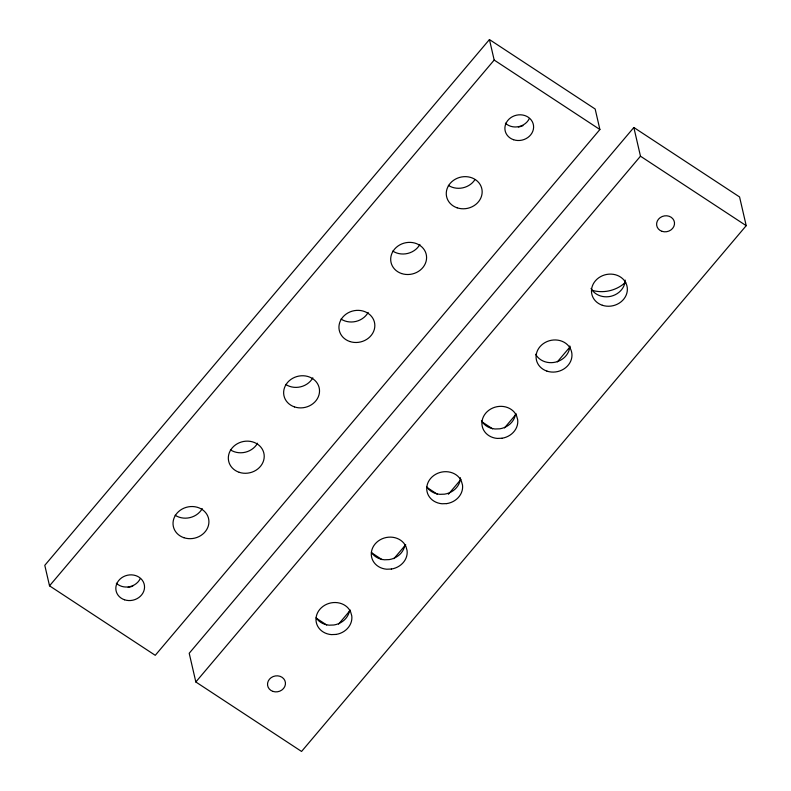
<?xml version="1.0" encoding="UTF-8"?>
<svg xmlns="http://www.w3.org/2000/svg" width="791" height="791" viewBox="0 0 791 791"><rect width="100%" height="100%" fill="white"/><g stroke="black" fill="none" stroke-linecap="round" stroke-linejoin="round"><path stroke-width="1.19" d="M489.441 39.55L44.79 565.328L49.526 585.834L155.254 655.314L599.894 129.526L595.168 109.02L489.441 39.55L494.177 60.057L599.894 129.526M49.526 585.834L494.177 60.057M633.848 127.489L189.207 653.267L195.832 681.98L301.559 751.45L746.21 225.672L739.575 196.959L633.848 127.489L640.483 156.203L746.21 225.672M195.832 681.98L640.483 156.203M557.339 361.882L570.044 346.863M624.079 284.266L625.681 282.377M338.578 624.109L350.403 610.128M393.878 558.713L405.704 544.732M448.388 494.256L461.005 479.336M504.48 427.931L516.305 413.94M482.411 422.127L492.605 428.831M427.1 487.513L437.304 494.217M371.8 552.909L382.004 559.613M316.499 618.305L326.703 625.009M625.187 280.083A18.055 15.968 -13 0 1 611.087 296.239A18.055 15.968 -13 0 1 591.035 288.428M569.797 345.934A18.055 15.968 -13 0 1 555.687 362.09A18.055 15.968 -13 0 1 535.645 354.279M460.441 477.724A18.055 15.968 -13 0 1 444.532 494.167L439.845 494.326A18.055 15.968 -13 0 1 426.794 486.861M404.824 545.217A18.055 15.968 -13 0 1 389.172 559.603L384.485 559.781A18.055 15.968 -13 0 1 371.394 552.365M349.523 610.603A18.055 15.968 -13 0 1 333.871 624.999L329.185 625.167A18.055 15.968 -13 0 1 316.093 617.751M515.435 414.425A18.055 15.968 -13 0 1 499.774 428.821L495.087 428.989A18.055 15.968 -13 0 1 481.462 420.664M625.602 282.199A31.591 27.942 -13 0 1 591.935 290.267M368.151 312.435A18.055 15.968 -13 0 1 341.03 319.06M257.54 443.217A18.055 15.968 -13 0 1 230.428 449.852M202.239 508.613A18.055 15.968 -13 0 1 175.127 515.238M312.84 377.831A18.055 15.968 -13 0 1 285.729 384.456M419.902 244.449A18.055 15.968 -13 0 1 392.791 251.083M474.916 179.686A18.055 15.968 -13 0 1 448.368 185.361M529.317 118.561A14.446 12.775 -13 0 1 505.4 123.188M522.96 125.68A22.929 20.279 -13 0 1 518.362 127.064M132.779 586.161A22.929 20.279 -13 0 1 128.122 587.327M140.254 578.617A14.446 12.775 -13 0 1 116.336 583.244M501.949 438.254L497.272 438.422A18.055 15.968 -13 0 1 485.753 413.149A18.055 15.968 -13 0 1 516.523 415.661L517.67 419.665A18.055 15.968 -13 0 1 501.949 438.254M391.347 569.045L386.661 569.213A18.055 15.968 -13 0 1 375.142 543.931A18.055 15.968 -13 0 1 405.912 546.443L407.068 550.447A18.055 15.968 -13 0 1 391.347 569.045M336.046 634.431L331.36 634.609A18.055 15.968 -13 0 1 319.841 609.327A18.055 15.968 -13 0 1 350.611 611.838L351.768 615.843A18.055 15.968 -13 0 1 336.046 634.431M446.717 503.61L442.031 503.758A18.055 15.968 -13 0 1 430.62 478.436A18.055 15.968 -13 0 1 461.371 481.057L462.508 485.061A18.055 15.968 -13 0 1 446.717 503.61M662.008 231.338A9.027 7.989 -13 0 0 674.466 222.419A9.027 7.989 -13 0 0 660.188 217.624A9.027 7.989 -13 0 0 662.008 231.338M272.944 691.403A9.027 7.989 -13 0 0 285.403 682.485A9.027 7.989 -13 0 0 271.115 677.679A9.027 7.989 -13 0 0 272.944 691.403M602.327 305.267A18.055 15.968 -13 0 0 627.243 287.43A18.055 15.968 -13 0 0 598.678 277.829A18.055 15.968 -13 0 0 602.327 305.267M546.937 371.117A18.055 15.968 -13 0 0 571.853 353.28A18.055 15.968 -13 0 0 543.288 343.67A18.055 15.968 -13 0 0 546.937 371.117M349.8 341.514A18.055 15.968 -13 0 0 374.716 323.677A18.055 15.968 -13 0 0 346.142 314.076A18.055 15.968 -13 0 0 349.8 341.514M239.189 472.306A18.055 15.968 -13 0 0 264.105 454.469A18.055 15.968 -13 0 0 235.54 444.858A18.055 15.968 -13 0 0 239.189 472.306M401.551 273.538A18.055 15.968 -13 0 0 426.468 255.701A18.055 15.968 -13 0 0 397.903 246.09A18.055 15.968 -13 0 0 401.551 273.538M294.489 406.91A18.055 15.968 -13 0 0 319.406 389.073A18.055 15.968 -13 0 0 290.841 379.472A18.055 15.968 -13 0 0 294.489 406.91M457.129 207.815A18.055 15.968 -13 0 0 482.045 189.978A18.055 15.968 -13 0 0 453.48 180.368A18.055 15.968 -13 0 0 457.129 207.815M183.888 537.702A18.055 15.968 -13 0 0 208.804 519.865A18.055 15.968 -13 0 0 180.239 510.254A18.055 15.968 -13 0 0 183.888 537.702M513.577 139.73A14.446 12.775 -13 0 0 533.51 125.462A14.446 12.775 -13 0 0 510.65 117.78A14.446 12.775 -13 0 0 513.577 139.73M124.513 599.786A14.446 12.775 -13 0 0 144.446 585.518A14.446 12.775 -13 0 0 121.587 577.835A14.446 12.775 -13 0 0 124.513 599.786"/></g></svg>
